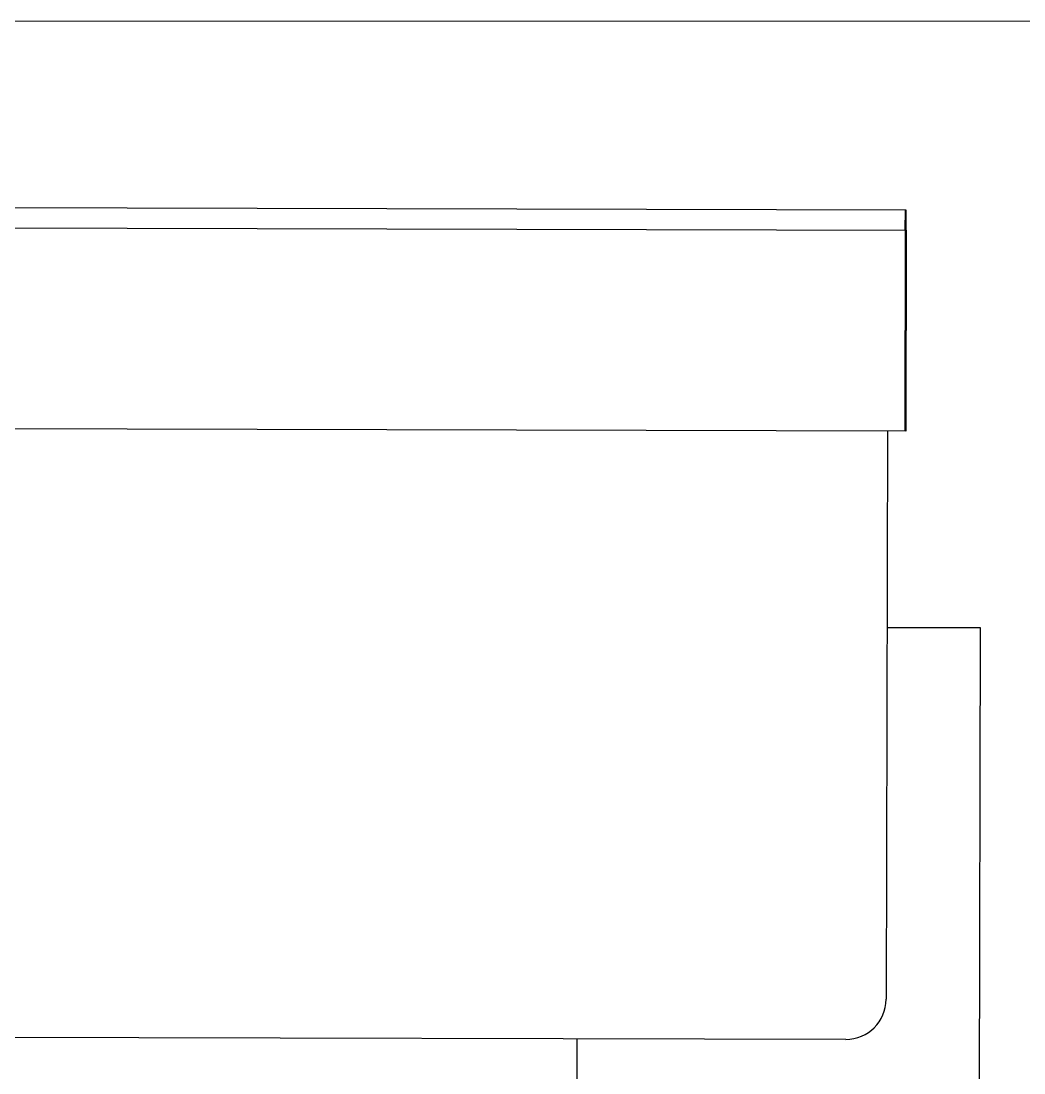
# Paper-space layout 'office1 floor1' of a CAD drawing. Header units: inches. Extents: x 0.3 to 10.8, y 1.4 to 4.2.
# Drawn here: x 9.1782 to 9.3853, y 2.8005 to 3.0178 of the extents above; entities that cross this region are included whole.
import ezdxf

# ---------------------------------------------------------------- set-up
doc = ezdxf.new("R2010")
doc.units = ezdxf.units.IN
doc.header["$MEASUREMENT"] = 0
doc.layers.get('0').update_dxf_attribs({"lineweight": 0})
doc.layers.add('WALL 1 100', color=250, linetype='Continuous', lineweight=9)

psp = doc.layouts.new('office1 floor1')

# ---------------------------------------------------------------- linework, layer by layer
at = {"color": 7, "linetype": 'ByBlock', "lineweight": -2}
for p, q in [((9.36102, 2.97874), (9.15347, 2.97924)), ((9.36082, 2.97467), (9.36083, 2.97882)), ((9.36089, 2.9746), (9.3609, 2.97875)), ((9.36101, 2.97459), (9.36102, 2.97874)), ((9.15346, 2.97509), (9.36101, 2.97459)), ((9.36082, 2.97467), (9.36072, 2.93316)), ((9.36089, 2.9746), (9.36079, 2.93309)), ((9.36101, 2.97459), (9.36091, 2.93308)), ((9.36091, 2.93308), (9.15336, 2.93358)), ((9.35716, 2.93309), (9.35687, 2.81575)), ((9.35706, 2.89256), (9.37631, 2.89252)), ((9.37631, 2.89252), (9.37605, 2.78874)), ((9.34855, 2.80747), (9.03307, 2.80823)), ((9.29303, 2.78894), (9.29308, 2.8076))]:
    psp.add_line(p, q, dxfattribs=at)
psp.add_arc((9.34857, 2.81577), 0.0083, 269.8612, 359.8612, dxfattribs=at)
at = {"layer": 'WALL 1 100', "color": 0}
psp.add_line((10.76781, 3.01778), (7.16782, 3.01778), dxfattribs=at)

doc.saveas('drawing.dxf')
